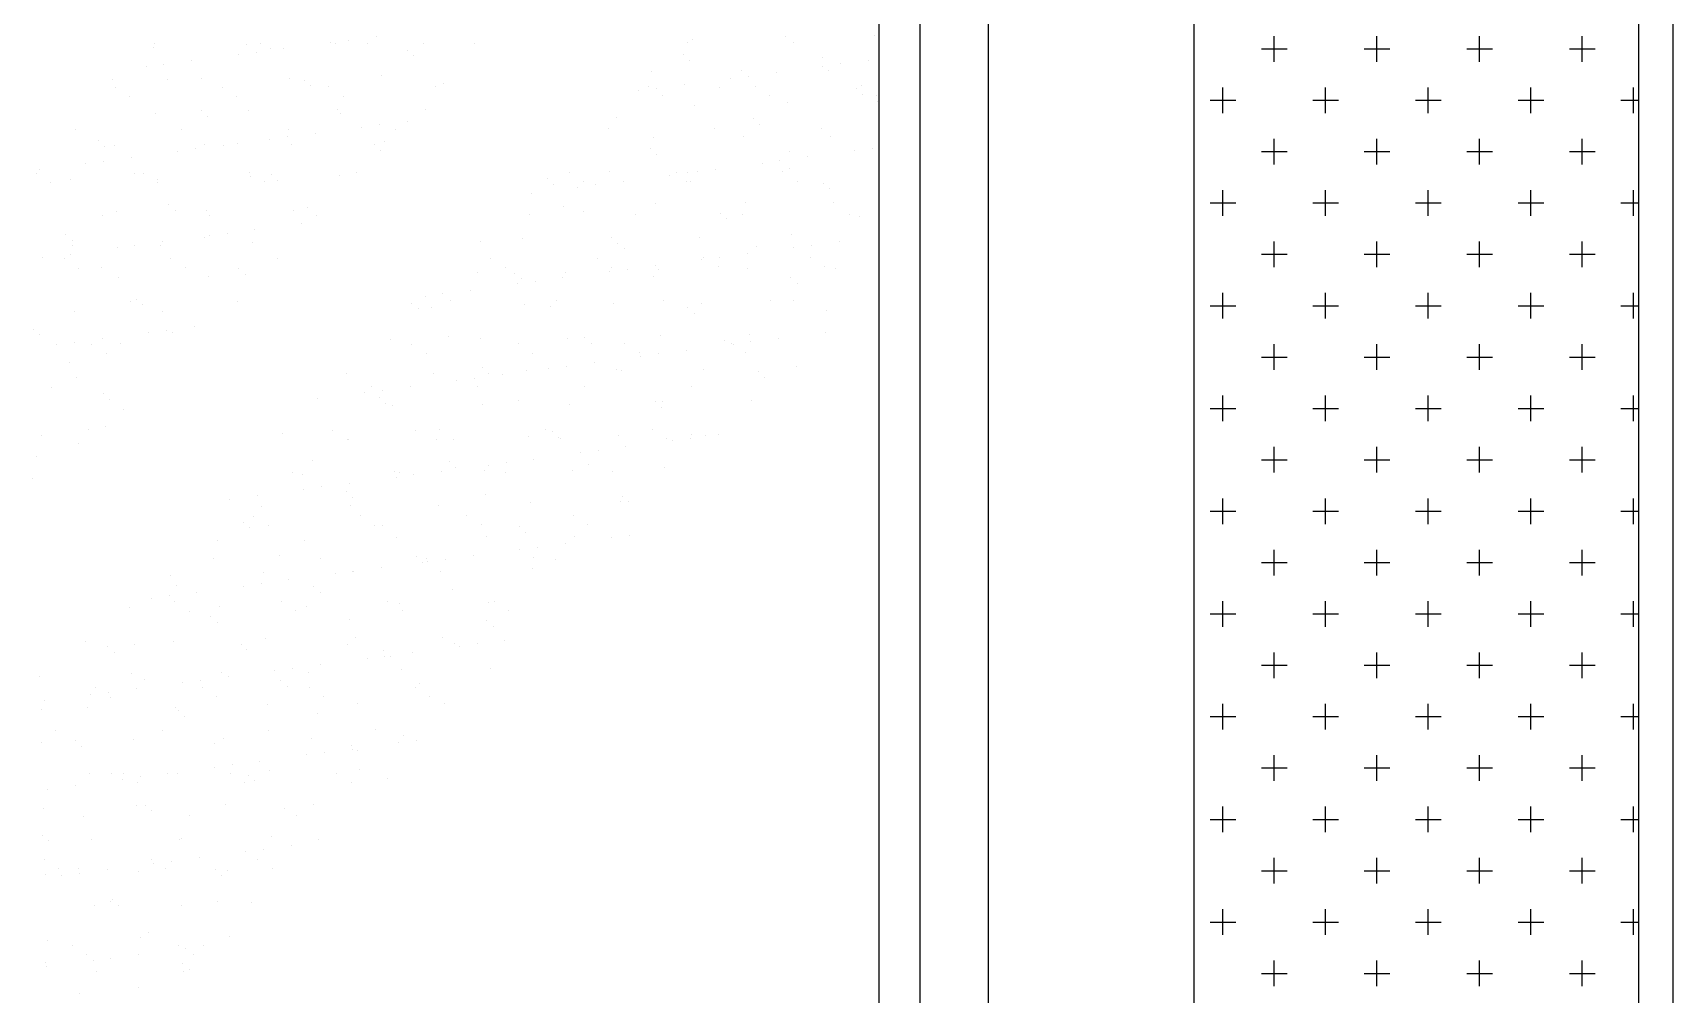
# Model space of a CAD drawing. Header units: inches. Extents: x 11.8 to 54.3, y 10.8 to 35.6.
# Drawn here: x 38.4331 to 38.6727, y 29.2788 to 29.4192 of the extents above; entities that cross this region are included whole.
import ezdxf

# ---------------------------------------------------------------- set-up
doc = ezdxf.new("R2010")
doc.units = ezdxf.units.IN
doc.header["$MEASUREMENT"] = 0
doc.layers.add('02', color=2, linetype='Continuous')

msp = doc.modelspace()

# ---------------------------------------------------------------- linework, layer by layer
at = {"layer": '02'}
for p, q in [((38.6727, 29.01434), (38.6727, 29.55834)), ((38.6027, 29.55434), (38.6027, 29.03134)), ((38.6677, 29.03134), (38.6677, 29.55434)), ((38.5727, 29.02634), (38.5727, 29.50934)), ((38.5627, 29.10634), (38.5627, 29.50134)), ((38.5567, 29.11234), (38.5567, 29.49534)), ((38.47916, 29.4181), (38.47916, 29.4181)), ((38.48322, 29.41863), (38.48322, 29.41863)), ((38.52949, 29.41816), (38.52949, 29.41816)), ((38.543, 29.41865), (38.543, 29.41865)), ((38.55608, 29.41881), (38.55608, 29.41881)), ((38.61441, 29.41495), (38.61441, 29.4187)), ((38.62941, 29.41495), (38.62941, 29.4187)), ((38.64441, 29.41495), (38.64441, 29.4187)), ((38.65941, 29.41495), (38.65941, 29.4187)), ((38.45073, 29.41698), (38.45073, 29.41698)), ((38.45082, 29.41756), (38.45082, 29.41756)), ((38.46309, 29.41598), (38.46309, 29.41598)), ((38.46423, 29.41746), (38.46423, 29.41746)), ((38.4657, 29.41632), (38.4657, 29.41632)), ((38.46639, 29.41759), (38.46639, 29.41759)), ((38.46777, 29.41681), (38.46777, 29.41681)), ((38.46976, 29.41686), (38.46976, 29.41686)), ((38.47655, 29.41775), (38.47655, 29.41775)), ((38.47732, 29.41763), (38.47732, 29.41763)), ((38.48196, 29.41762), (38.48196, 29.41762)), ((38.48778, 29.41664), (38.48778, 29.41664)), ((38.4887, 29.41579), (38.4887, 29.41579)), ((38.49011, 29.41757), (38.49011, 29.41757)), ((38.49753, 29.41765), (38.49753, 29.41765)), ((38.52809, 29.41602), (38.52809, 29.41602)), ((38.52867, 29.41771), (38.52867, 29.41771)), ((38.54424, 29.41773), (38.54424, 29.41773)), ((38.61254, 29.41683), (38.61629, 29.41683)), ((38.62754, 29.41683), (38.63129, 29.41683)), ((38.64254, 29.41683), (38.64629, 29.41683)), ((38.65754, 29.41683), (38.66129, 29.41683)), ((38.44964, 29.41421), (38.44964, 29.41421)), ((38.45224, 29.41455), (38.45224, 29.41455)), ((38.4563, 29.41509), (38.4563, 29.41509)), ((38.52346, 29.41353), (38.52346, 29.41353)), ((38.52901, 29.41518), (38.52901, 29.41518)), ((38.53655, 29.4137), (38.53655, 29.4137)), ((38.54167, 29.41338), (38.54167, 29.41338)), ((38.54839, 29.41558), (38.54839, 29.41558)), ((38.54846, 29.41427), (38.54846, 29.41427)), ((38.54934, 29.41364), (38.54934, 29.41364)), ((38.55106, 29.41462), (38.55106, 29.41462)), ((38.55512, 29.41515), (38.55512, 29.41515)), ((38.4447, 29.41235), (38.4447, 29.41235)), ((38.44516, 29.41122), (38.44516, 29.41122)), ((38.45274, 29.41242), (38.45274, 29.41242)), ((38.45778, 29.41252), (38.45778, 29.41252)), ((38.46073, 29.41125), (38.46073, 29.41125)), ((38.47057, 29.41245), (38.47057, 29.41245)), ((38.47275, 29.41225), (38.47275, 29.41225)), ((38.47367, 29.41141), (38.47367, 29.41141)), ((38.4763, 29.41128), (38.4763, 29.41128)), ((38.48408, 29.41294), (38.48408, 29.41294)), ((38.49187, 29.41131), (38.49187, 29.41131)), ((38.49305, 29.41181), (38.49305, 29.41181)), ((38.52301, 29.41136), (38.52301, 29.41136)), ((38.52414, 29.41107), (38.52414, 29.41107)), ((38.52821, 29.41161), (38.52821, 29.41161)), ((38.53336, 29.41119), (38.53336, 29.41119)), ((38.535, 29.4125), (38.535, 29.4125)), ((38.5376, 29.41284), (38.5376, 29.41284)), ((38.53858, 29.41139), (38.53858, 29.41139)), ((38.55337, 29.41102), (38.55337, 29.41102)), ((38.55415, 29.41142), (38.55415, 29.41142)), ((38.60691, 29.40745), (38.60691, 29.4112)), ((38.62191, 29.40745), (38.62191, 29.4112)), ((38.63691, 29.40745), (38.63691, 29.4112)), ((38.65191, 29.40745), (38.65191, 29.4112)), ((38.66691, 29.40745), (38.66691, 29.4112)), ((38.44727, 29.40988), (38.44727, 29.40988)), ((38.46284, 29.40991), (38.46284, 29.40991)), ((38.47841, 29.40994), (38.47841, 29.40994)), ((38.52154, 29.41073), (38.52154, 29.41073)), ((38.52512, 29.41002), (38.52512, 29.41002)), ((38.52981, 29.40853), (38.52981, 29.40853)), ((38.54069, 29.41005), (38.54069, 29.41005)), ((38.54331, 29.40901), (38.54331, 29.40901)), ((38.55429, 29.41018), (38.55429, 29.41018)), ((38.55626, 29.41008), (38.55626, 29.41008)), ((38.5564, 29.40918), (38.5564, 29.40918)), ((38.60504, 29.40933), (38.60879, 29.40933)), ((38.62004, 29.40933), (38.62379, 29.40933)), ((38.63504, 29.40933), (38.63879, 29.40933)), ((38.65004, 29.40933), (38.65379, 29.40933)), ((38.66504, 29.40933), (38.6677, 29.40933)), ((38.45104, 29.40734), (38.45104, 29.40734)), ((38.45772, 29.40786), (38.45772, 29.40786)), ((38.45864, 29.40702), (38.45864, 29.40702)), ((38.46454, 29.40783), (38.46454, 29.40783)), ((38.47763, 29.408), (38.47763, 29.408)), ((38.47802, 29.40742), (38.47802, 29.40742)), ((38.48783, 29.40629), (38.48783, 29.40629)), ((38.49042, 29.40793), (38.49042, 29.40793)), ((38.51833, 29.40681), (38.51833, 29.40681)), ((38.53834, 29.40663), (38.53834, 29.40663)), ((38.43929, 29.40501), (38.43929, 29.40501)), ((38.45486, 29.40504), (38.45486, 29.40504)), ((38.47031, 29.40398), (38.47031, 29.40398)), ((38.47043, 29.40507), (38.47043, 29.40507)), ((38.47437, 29.40452), (38.47437, 29.40452)), ((38.48116, 29.40541), (38.48116, 29.40541)), ((38.48377, 29.40576), (38.48377, 29.40576)), ((38.486, 29.4051), (38.486, 29.4051)), ((38.51714, 29.40516), (38.51714, 29.40516)), ((38.52378, 29.4039), (38.52378, 29.4039)), ((38.53271, 29.40518), (38.53271, 29.40518)), ((38.53686, 29.40407), (38.53686, 29.40407)), ((38.53926, 29.40579), (38.53926, 29.40579)), ((38.54828, 29.40521), (38.54828, 29.40521)), ((38.54966, 29.40401), (38.54966, 29.40401)), ((38.44269, 29.40347), (38.44269, 29.40347)), ((38.44361, 29.40263), (38.44361, 29.40263)), ((38.44501, 29.40272), (38.44501, 29.40272)), ((38.45425, 29.40187), (38.45425, 29.40187)), ((38.45685, 29.40221), (38.45685, 29.40221)), ((38.4581, 29.40288), (38.4581, 29.40288)), ((38.46091, 29.40275), (38.46091, 29.40275)), ((38.46299, 29.40303), (38.46299, 29.40303)), ((38.4677, 29.40364), (38.4677, 29.40364)), ((38.47089, 29.40282), (38.47089, 29.40282)), ((38.483, 29.40286), (38.483, 29.40286)), ((38.48392, 29.40202), (38.48392, 29.40202)), ((38.48439, 29.40331), (38.48439, 29.40331)), ((38.52331, 29.40225), (38.52331, 29.40225)), ((38.52423, 29.4014), (38.52423, 29.4014)), ((38.54361, 29.4018), (38.54361, 29.4018)), ((38.55307, 29.40193), (38.55307, 29.40193)), ((38.55567, 29.40228), (38.55567, 29.40228)), ((38.61254, 29.40183), (38.61629, 29.40183)), ((38.61441, 29.39995), (38.61441, 29.4037)), ((38.62754, 29.40183), (38.63129, 29.40183)), ((38.62941, 29.39995), (38.62941, 29.4037)), ((38.64254, 29.40183), (38.64629, 29.40183)), ((38.64441, 29.39995), (38.64441, 29.4037)), ((38.65754, 29.40183), (38.66129, 29.40183)), ((38.65941, 29.39995), (38.65941, 29.4037)), ((38.43399, 29.3992), (38.43399, 29.3992)), ((38.44079, 29.4001), (38.44079, 29.4001)), ((38.44339, 29.40044), (38.44339, 29.40044)), ((38.44745, 29.40098), (38.44745, 29.40098)), ((38.51733, 29.39895), (38.51733, 29.39895)), ((38.53282, 29.39927), (38.53282, 29.39927)), ((38.53961, 29.40016), (38.53961, 29.40016)), ((38.54221, 29.40051), (38.54221, 29.40051)), ((38.54363, 29.39938), (38.54363, 29.39938)), ((38.54628, 29.40104), (38.54628, 29.40104)), ((38.43363, 29.39867), (38.43363, 29.39867)), ((38.43573, 29.39733), (38.43573, 29.39733)), ((38.43857, 29.39777), (38.43857, 29.39777)), ((38.44796, 29.39864), (38.44796, 29.39864)), ((38.4492, 29.3987), (38.4492, 29.3987)), ((38.45131, 29.39736), (38.45131, 29.39736)), ((38.45136, 29.39771), (38.45136, 29.39771)), ((38.46477, 29.39873), (38.46477, 29.39873)), ((38.46486, 29.39819), (38.46486, 29.39819)), ((38.46688, 29.39739), (38.46688, 29.39739)), ((38.46797, 29.39847), (38.46797, 29.39847)), ((38.46889, 29.39763), (38.46889, 29.39763)), ((38.47795, 29.39836), (38.47795, 29.39836)), ((38.48034, 29.39876), (38.48034, 29.39876)), ((38.50828, 29.39786), (38.50828, 29.39786)), ((38.5092, 29.39701), (38.5092, 29.39701)), ((38.51148, 29.39881), (38.51148, 29.39881)), ((38.51269, 29.39662), (38.51269, 29.39662)), ((38.51359, 29.39747), (38.51359, 29.39747)), ((38.51529, 29.39696), (38.51529, 29.39696)), ((38.51936, 29.3975), (38.51936, 29.3975)), ((38.52615, 29.39839), (38.52615, 29.39839)), ((38.52705, 29.39884), (38.52705, 29.39884)), ((38.52858, 29.39742), (38.52858, 29.39742)), ((38.52875, 29.39873), (38.52875, 29.39873)), ((38.52916, 29.3975), (38.52916, 29.3975)), ((38.53012, 29.39889), (38.53012, 29.39889)), ((38.54262, 29.39887), (38.54262, 29.39887)), ((38.54473, 29.39753), (38.54473, 29.39753)), ((38.54859, 29.39724), (38.54859, 29.39724)), ((38.5059, 29.39572), (38.5059, 29.39572)), ((38.52409, 29.39427), (38.52409, 29.39427)), ((38.53718, 29.39443), (38.53718, 29.39443)), ((38.54951, 29.3964), (38.54951, 29.3964)), ((38.54997, 29.39437), (38.54997, 29.39437)), ((38.60504, 29.39433), (38.60879, 29.39433)), ((38.60691, 29.39245), (38.60691, 29.3962)), ((38.62004, 29.39433), (38.62379, 29.39433)), ((38.62191, 29.39245), (38.62191, 29.3962)), ((38.63504, 29.39433), (38.63879, 29.39433)), ((38.63691, 29.39245), (38.63691, 29.3962)), ((38.65004, 29.39433), (38.65379, 29.39433)), ((38.65191, 29.39245), (38.65191, 29.3962)), ((38.66504, 29.39433), (38.6677, 29.39433)), ((38.66691, 29.39245), (38.66691, 29.3962)), ((38.44333, 29.39249), (38.44333, 29.39249)), ((38.44533, 29.39308), (38.44533, 29.39308)), ((38.45294, 29.39408), (38.45294, 29.39408)), ((38.45386, 29.39324), (38.45386, 29.39324)), ((38.45841, 29.39325), (38.45841, 29.39325)), ((38.4589, 29.39252), (38.4589, 29.39252)), ((38.4712, 29.39319), (38.4712, 29.39319)), ((38.47324, 29.39364), (38.47324, 29.39364)), ((38.47447, 29.39255), (38.47447, 29.39255)), ((38.50561, 29.39261), (38.50561, 29.39261)), ((38.51059, 29.39378), (38.51059, 29.39378)), ((38.51355, 29.39303), (38.51355, 29.39303)), ((38.52118, 29.39264), (38.52118, 29.39264)), ((38.53356, 29.39286), (38.53356, 29.39286)), ((38.53448, 29.39201), (38.53448, 29.39201)), ((38.53675, 29.39266), (38.53675, 29.39266)), ((38.55232, 29.39269), (38.55232, 29.39269)), ((38.55386, 29.39241), (38.55386, 29.39241)), ((38.43791, 29.38969), (38.43791, 29.38969)), ((38.45886, 29.38953), (38.45886, 29.38953)), ((38.46146, 29.38987), (38.46146, 29.38987)), ((38.46552, 29.39041), (38.46552, 29.39041)), ((38.47231, 29.3913), (38.47231, 29.3913)), ((38.54394, 29.38974), (38.54394, 29.38974)), ((38.43883, 29.38885), (38.43883, 29.38885)), ((38.43888, 29.38813), (38.43888, 29.38813)), ((38.4454, 29.38776), (38.4454, 29.38776)), ((38.448, 29.3881), (38.448, 29.3881)), ((38.45167, 29.38807), (38.45167, 29.38807)), ((38.45206, 29.38864), (38.45206, 29.38864)), ((38.45821, 29.38925), (38.45821, 29.38925)), ((38.46517, 29.38856), (38.46517, 29.38856)), ((38.49852, 29.38864), (38.49852, 29.38864)), ((38.50456, 29.38915), (38.50456, 29.38915)), ((38.51765, 29.38932), (38.51765, 29.38932)), ((38.51853, 29.38847), (38.51853, 29.38847)), ((38.51945, 29.38762), (38.51945, 29.38762)), ((38.53044, 29.38926), (38.53044, 29.38926)), ((38.53883, 29.38802), (38.53883, 29.38802)), ((38.54422, 29.38782), (38.54422, 29.38782)), ((38.54682, 29.38817), (38.54682, 29.38817)), ((38.55089, 29.3887), (38.55089, 29.3887)), ((38.61441, 29.38495), (38.61441, 29.3887)), ((38.62941, 29.38495), (38.62941, 29.3887)), ((38.64441, 29.38495), (38.64441, 29.3887)), ((38.65941, 29.38495), (38.65941, 29.3887)), ((38.43454, 29.38633), (38.43454, 29.38633)), ((38.43766, 29.38615), (38.43766, 29.38615)), ((38.4386, 29.38687), (38.4386, 29.38687)), ((38.43977, 29.38481), (38.43977, 29.38481)), ((38.44318, 29.38486), (38.44318, 29.38486)), ((38.45324, 29.38618), (38.45324, 29.38618)), ((38.45534, 29.38484), (38.45534, 29.38484)), ((38.46319, 29.38469), (38.46319, 29.38469)), ((38.46881, 29.38621), (38.46881, 29.38621)), ((38.49995, 29.38627), (38.49995, 29.38627)), ((38.50206, 29.38492), (38.50206, 29.38492)), ((38.51552, 29.38629), (38.51552, 29.38629)), ((38.51763, 29.38495), (38.51763, 29.38495)), ((38.5199, 29.38462), (38.5199, 29.38462)), ((38.52397, 29.38516), (38.52397, 29.38516)), ((38.52441, 29.38463), (38.52441, 29.38463)), ((38.53076, 29.38605), (38.53076, 29.38605)), ((38.53109, 29.38632), (38.53109, 29.38632)), ((38.5332, 29.38498), (38.5332, 29.38498)), ((38.53336, 29.38639), (38.53336, 29.38639)), ((38.53743, 29.38693), (38.53743, 29.38693)), ((38.53749, 29.3848), (38.53749, 29.3848)), ((38.54666, 29.38635), (38.54666, 29.38635)), ((38.54877, 29.38501), (38.54877, 29.38501)), ((38.55029, 29.38474), (38.55029, 29.38474)), ((38.61254, 29.38683), (38.61629, 29.38683)), ((38.62754, 29.38683), (38.63129, 29.38683)), ((38.64254, 29.38683), (38.64629, 29.38683)), ((38.65754, 29.38683), (38.66129, 29.38683)), ((38.44564, 29.38345), (38.44564, 29.38345)), ((38.45873, 29.38361), (38.45873, 29.38361)), ((38.46411, 29.38385), (38.46411, 29.38385)), ((38.49811, 29.38421), (38.49811, 29.38421)), ((38.5035, 29.38408), (38.5035, 29.38408)), ((38.50384, 29.38251), (38.50384, 29.38251)), ((38.50442, 29.38323), (38.50442, 29.38323)), ((38.50644, 29.38285), (38.50644, 29.38285)), ((38.51051, 29.38339), (38.51051, 29.38339)), ((38.5109, 29.38414), (38.5109, 29.38414)), ((38.5173, 29.38428), (38.5173, 29.38428)), ((38.5238, 29.38364), (38.5238, 29.38364)), ((38.5438, 29.38346), (38.5438, 29.38346)), ((38.54473, 29.38262), (38.54473, 29.38262)), ((38.44736, 29.37997), (38.44736, 29.37997)), ((38.44816, 29.3803), (38.44816, 29.3803)), ((38.46293, 29.38), (38.46293, 29.38)), ((38.49038, 29.38074), (38.49038, 29.38074)), ((38.49299, 29.38108), (38.49299, 29.38108)), ((38.49408, 29.38006), (38.49408, 29.38006)), ((38.49705, 29.38161), (38.49705, 29.38161)), ((38.50965, 29.38009), (38.50965, 29.38009)), ((38.52522, 29.38012), (38.52522, 29.38012)), ((38.54079, 29.38014), (38.54079, 29.38014)), ((38.54426, 29.38011), (38.54426, 29.38011)), ((38.60691, 29.37745), (38.60691, 29.3812)), ((38.62191, 29.37745), (38.62191, 29.3812)), ((38.63691, 29.37745), (38.63691, 29.3812)), ((38.65191, 29.37745), (38.65191, 29.3812)), ((38.66691, 29.37745), (38.66691, 29.3812)), ((38.43919, 29.3785), (38.43919, 29.3785)), ((38.44908, 29.37946), (38.44908, 29.37946)), ((38.45199, 29.37844), (38.45199, 29.37844)), ((38.48846, 29.37969), (38.48846, 29.37969)), ((38.48939, 29.37885), (38.48939, 29.37885)), ((38.49137, 29.37903), (38.49137, 29.37903)), ((38.50487, 29.37952), (38.50487, 29.37952)), ((38.50877, 29.37925), (38.50877, 29.37925)), ((38.51796, 29.37969), (38.51796, 29.37969)), ((38.52877, 29.37908), (38.52877, 29.37908)), ((38.5297, 29.37823), (38.5297, 29.37823)), ((38.53075, 29.37962), (38.53075, 29.37962)), ((38.54908, 29.37863), (38.54908, 29.37863)), ((38.60504, 29.37933), (38.60879, 29.37933)), ((38.62004, 29.37933), (38.62379, 29.37933)), ((38.63504, 29.37933), (38.63879, 29.37933)), ((38.65004, 29.37933), (38.65379, 29.37933)), ((38.66504, 29.37933), (38.6677, 29.37933)), ((38.43312, 29.37592), (38.43312, 29.37592)), ((38.43405, 29.37507), (38.43405, 29.37507)), ((38.45001, 29.37542), (38.45001, 29.37542)), ((38.45261, 29.37576), (38.45261, 29.37576)), ((38.45343, 29.37547), (38.45343, 29.37547)), ((38.45667, 29.3763), (38.45667, 29.3763)), ((38.52472, 29.375), (38.52472, 29.375)), ((38.53781, 29.37516), (38.53781, 29.37516)), ((38.54883, 29.37548), (38.54883, 29.37548)), ((38.43655, 29.37365), (38.43655, 29.37365)), ((38.43915, 29.37399), (38.43915, 29.37399)), ((38.4417, 29.37363), (38.4417, 29.37363)), ((38.44321, 29.37453), (38.44321, 29.37453)), ((38.44596, 29.37381), (38.44596, 29.37381)), ((38.48534, 29.37441), (38.48534, 29.37441)), ((38.48841, 29.37372), (38.48841, 29.37372)), ((38.49374, 29.37486), (38.49374, 29.37486)), ((38.49843, 29.37457), (38.49843, 29.37457)), ((38.50399, 29.37375), (38.50399, 29.37375)), ((38.51122, 29.37451), (38.51122, 29.37451)), ((38.51374, 29.37469), (38.51374, 29.37469)), ((38.51466, 29.37384), (38.51466, 29.37384)), ((38.51956, 29.37377), (38.51956, 29.37377)), ((38.52858, 29.37282), (38.52858, 29.37282)), ((38.53405, 29.37425), (38.53405, 29.37425)), ((38.53513, 29.3738), (38.53513, 29.3738)), ((38.53537, 29.37371), (38.53537, 29.37371)), ((38.53797, 29.37406), (38.53797, 29.37406)), ((38.54204, 29.37459), (38.54204, 29.37459)), ((38.61441, 29.36995), (38.61441, 29.3737)), ((38.62941, 29.36995), (38.62941, 29.3737)), ((38.64441, 29.36995), (38.64441, 29.3737)), ((38.65941, 29.36995), (38.65941, 29.3737)), ((38.4384, 29.37109), (38.4384, 29.37109)), ((38.44381, 29.37229), (38.44381, 29.37229)), ((38.49052, 29.37237), (38.49052, 29.37237)), ((38.49871, 29.3703), (38.49871, 29.3703)), ((38.50609, 29.3724), (38.50609, 29.3724)), ((38.50845, 29.37017), (38.50845, 29.37017)), ((38.51105, 29.37051), (38.51105, 29.37051)), ((38.51512, 29.37105), (38.51512, 29.37105)), ((38.52166, 29.37243), (38.52166, 29.37243)), ((38.52191, 29.37194), (38.52191, 29.37194)), ((38.52451, 29.37228), (38.52451, 29.37228)), ((38.53724, 29.37246), (38.53724, 29.37246)), ((38.54457, 29.37048), (38.54457, 29.37048)), ((38.61254, 29.37183), (38.61629, 29.37183)), ((38.62754, 29.37183), (38.63129, 29.37183)), ((38.64254, 29.37183), (38.64629, 29.37183)), ((38.65754, 29.37183), (38.66129, 29.37183)), ((38.43951, 29.36887), (38.43951, 29.36887)), ((38.47889, 29.36946), (38.47889, 29.36946)), ((38.49168, 29.3694), (38.49168, 29.3694)), ((38.49499, 29.3684), (38.49499, 29.3684)), ((38.4976, 29.36874), (38.4976, 29.36874)), ((38.49963, 29.36945), (38.49963, 29.36945)), ((38.50166, 29.36927), (38.50166, 29.36927)), ((38.50519, 29.36988), (38.50519, 29.36988)), ((38.51828, 29.37005), (38.51828, 29.37005)), ((38.51901, 29.36986), (38.51901, 29.36986)), ((38.53107, 29.36999), (38.53107, 29.36999)), ((38.53902, 29.36969), (38.53902, 29.36969)), ((38.53994, 29.36884), (38.53994, 29.36884)), ((38.43583, 29.36743), (38.43583, 29.36743)), ((38.44337, 29.36652), (38.44337, 29.36652)), ((38.44429, 29.36568), (38.44429, 29.36568)), ((38.47474, 29.36573), (38.47474, 29.36573)), ((38.48153, 29.36663), (38.48153, 29.36663)), ((38.48254, 29.36751), (38.48254, 29.36751)), ((38.48368, 29.36591), (38.48368, 29.36591)), ((38.48414, 29.36697), (38.48414, 29.36697)), ((38.4882, 29.3675), (38.4882, 29.3675)), ((38.49811, 29.36754), (38.49811, 29.36754)), ((38.50398, 29.36547), (38.50398, 29.36547)), ((38.51368, 29.36757), (38.51368, 29.36757)), ((38.52925, 29.36759), (38.52925, 29.36759)), ((38.53812, 29.36553), (38.53812, 29.36553)), ((38.60691, 29.36245), (38.60691, 29.3662)), ((38.62191, 29.36245), (38.62191, 29.3662)), ((38.63691, 29.36245), (38.63691, 29.3662)), ((38.65191, 29.36245), (38.65191, 29.3662)), ((38.66691, 29.36245), (38.66691, 29.3662)), ((38.44627, 29.36418), (38.44627, 29.36418)), ((38.4846, 29.36507), (38.4846, 29.36507)), ((38.48565, 29.36477), (38.48565, 29.36477)), ((38.49874, 29.36494), (38.49874, 29.36494)), ((38.51153, 29.36488), (38.51153, 29.36488)), ((38.52399, 29.3653), (38.52399, 29.3653)), ((38.52491, 29.36445), (38.52491, 29.36445)), ((38.52504, 29.36536), (38.52504, 29.36536)), ((38.60504, 29.36433), (38.60879, 29.36433)), ((38.62004, 29.36433), (38.62379, 29.36433)), ((38.63504, 29.36433), (38.63879, 29.36433)), ((38.65004, 29.36433), (38.65379, 29.36433)), ((38.66504, 29.36433), (38.6677, 29.36433)), ((38.44116, 29.36131), (38.44116, 29.36131)), ((38.44376, 29.36165), (38.44376, 29.36165)), ((38.46957, 29.36068), (38.46957, 29.36068)), ((38.47688, 29.36117), (38.47688, 29.36117)), ((38.48895, 29.36108), (38.48895, 29.36108)), ((38.49245, 29.3612), (38.49245, 29.3612)), ((38.50802, 29.36123), (38.50802, 29.36123)), ((38.50896, 29.36091), (38.50896, 29.36091)), ((38.52359, 29.36125), (38.52359, 29.36125)), ((38.43437, 29.36042), (38.43437, 29.36042)), ((38.43982, 29.35923), (38.43982, 29.35923)), ((38.47899, 29.35983), (38.47899, 29.35983)), ((38.47921, 29.35982), (38.47921, 29.35982)), ((38.492, 29.35976), (38.492, 29.35976)), ((38.49456, 29.35985), (38.49456, 29.35985)), ((38.5055, 29.36025), (38.5055, 29.36025)), ((38.50988, 29.36006), (38.50988, 29.36006)), ((38.51013, 29.35988), (38.51013, 29.35988)), ((38.51859, 29.36042), (38.51859, 29.36042)), ((38.51973, 29.35871), (38.51973, 29.35871)), ((38.5257, 29.35991), (38.5257, 29.35991)), ((38.52652, 29.3596), (38.52652, 29.3596)), ((38.52912, 29.35994), (38.52912, 29.35994)), ((38.52926, 29.36047), (38.52926, 29.36047)), ((38.53138, 29.36036), (38.53138, 29.36036)), ((38.53319, 29.36048), (38.53319, 29.36048)), ((38.61441, 29.35495), (38.61441, 29.3587)), ((38.62941, 29.35495), (38.62941, 29.3587)), ((38.64441, 29.35495), (38.64441, 29.3587)), ((38.65941, 29.35495), (38.65941, 29.3587)), ((38.43361, 29.35731), (38.43361, 29.35731)), ((38.47392, 29.35669), (38.47392, 29.35669)), ((38.49393, 29.35652), (38.49393, 29.35652)), ((38.4996, 29.35606), (38.4996, 29.35606)), ((38.50221, 29.3564), (38.50221, 29.3564)), ((38.50627, 29.35694), (38.50627, 29.35694)), ((38.51306, 29.35783), (38.51306, 29.35783)), ((38.51423, 29.35608), (38.51423, 29.35608)), ((38.51566, 29.35817), (38.51566, 29.35817)), ((38.61254, 29.35683), (38.61629, 29.35683)), ((38.62754, 29.35683), (38.63129, 29.35683)), ((38.64254, 29.35683), (38.64629, 29.35683)), ((38.65754, 29.35683), (38.66129, 29.35683)), ((38.43308, 29.35406), (38.43308, 29.35406)), ((38.47101, 29.35496), (38.47101, 29.35496)), ((38.47246, 29.35465), (38.47246, 29.35465)), ((38.47935, 29.35339), (38.47935, 29.35339)), ((38.48597, 29.35514), (38.48597, 29.35514)), ((38.48614, 29.35429), (38.48614, 29.35429)), ((38.48658, 29.35499), (38.48658, 29.35499)), ((38.48875, 29.35463), (38.48875, 29.35463)), ((38.49281, 29.35516), (38.49281, 29.35516)), ((38.49485, 29.35568), (38.49485, 29.35568)), ((38.49906, 29.3553), (38.49906, 29.3553)), ((38.50215, 29.35502), (38.50215, 29.35502)), ((38.51185, 29.35524), (38.51185, 29.35524)), ((38.51772, 29.35505), (38.51772, 29.35505)), ((38.52535, 29.35573), (38.52535, 29.35573)), ((38.46183, 29.35109), (38.46183, 29.35109)), ((38.46589, 29.35162), (38.46589, 29.35162)), ((38.47269, 29.35251), (38.47269, 29.35251)), ((38.47529, 29.35286), (38.47529, 29.35286)), ((38.4789, 29.35213), (38.4789, 29.35213)), ((38.47982, 29.35129), (38.47982, 29.35129)), ((38.4992, 29.35169), (38.4992, 29.35169)), ((38.51921, 29.35152), (38.51921, 29.35152)), ((38.60691, 29.34745), (38.60691, 29.3512)), ((38.62191, 29.34745), (38.62191, 29.3512)), ((38.63691, 29.34745), (38.63691, 29.3512)), ((38.65191, 29.34745), (38.65191, 29.3512)), ((38.66691, 29.34745), (38.66691, 29.3512)), ((38.46535, 29.34862), (38.46535, 29.34862)), ((38.46643, 29.35002), (38.46643, 29.35002)), ((38.47952, 29.35019), (38.47952, 29.35019)), ((38.48092, 29.34865), (38.48092, 29.34865)), ((38.49231, 29.35013), (38.49231, 29.35013)), ((38.49649, 29.34868), (38.49649, 29.34868)), ((38.50582, 29.35062), (38.50582, 29.35062)), ((38.51206, 29.3487), (38.51206, 29.3487)), ((38.51891, 29.35078), (38.51891, 29.35078)), ((38.52013, 29.35067), (38.52013, 29.35067)), ((38.60504, 29.34933), (38.60879, 29.34933)), ((38.62004, 29.34933), (38.62379, 29.34933)), ((38.63504, 29.34933), (38.63879, 29.34933)), ((38.65004, 29.34933), (38.65379, 29.34933)), ((38.66504, 29.34933), (38.6677, 29.34933)), ((38.46387, 29.34774), (38.46387, 29.34774)), ((38.46479, 29.3469), (38.46479, 29.3469)), ((38.46746, 29.34728), (38.46746, 29.34728)), ((38.48303, 29.3473), (38.48303, 29.3473)), ((38.48417, 29.3473), (38.48417, 29.3473)), ((38.4986, 29.34733), (38.4986, 29.34733)), ((38.50418, 29.34713), (38.50418, 29.34713)), ((38.5051, 29.34628), (38.5051, 29.34628)), ((38.51417, 29.34736), (38.51417, 29.34736)), ((38.45999, 29.34508), (38.45999, 29.34508)), ((38.47278, 29.34502), (38.47278, 29.34502)), ((38.48628, 29.3455), (38.48628, 29.3455)), ((38.49937, 29.34567), (38.49937, 29.34567)), ((38.50682, 29.34406), (38.50682, 29.34406)), ((38.51088, 29.3446), (38.51088, 29.3446)), ((38.51216, 29.34561), (38.51216, 29.34561)), ((38.51767, 29.34549), (38.51767, 29.34549)), ((38.52027, 29.34583), (38.52027, 29.34583)), ((38.45948, 29.34241), (38.45948, 29.34241)), ((38.46914, 29.34291), (38.46914, 29.34291)), ((38.47505, 29.34244), (38.47505, 29.34244)), ((38.48915, 29.34274), (38.48915, 29.34274)), ((38.49007, 29.3419), (38.49007, 29.3419)), ((38.49062, 29.34247), (38.49062, 29.34247)), ((38.49075, 29.34195), (38.49075, 29.34195)), ((38.49336, 29.34229), (38.49336, 29.34229)), ((38.49742, 29.34283), (38.49742, 29.34283)), ((38.50421, 29.34372), (38.50421, 29.34372)), ((38.50619, 29.3425), (38.50619, 29.3425)), ((38.50945, 29.3423), (38.50945, 29.3423)), ((38.61254, 29.34183), (38.61629, 29.34183)), ((38.61441, 29.33995), (38.61441, 29.3437)), ((38.62754, 29.34183), (38.63129, 29.34183)), ((38.62941, 29.33995), (38.62941, 29.3437)), ((38.64254, 29.34183), (38.64629, 29.34183)), ((38.64441, 29.33995), (38.64441, 29.3437)), ((38.65754, 29.34183), (38.66129, 29.34183)), ((38.65941, 29.33995), (38.65941, 29.3437)), ((38.45325, 29.3399), (38.45325, 29.3399)), ((38.46675, 29.34039), (38.46675, 29.34039)), ((38.4705, 29.33928), (38.4705, 29.33928)), ((38.4773, 29.34018), (38.4773, 29.34018)), ((38.47984, 29.34056), (38.47984, 29.34056)), ((38.4799, 29.34052), (38.4799, 29.34052)), ((38.48396, 29.34105), (38.48396, 29.34105)), ((38.49263, 29.3405), (38.49263, 29.3405)), ((38.50613, 29.34098), (38.50613, 29.34098)), ((38.45038, 29.33663), (38.45038, 29.33663)), ((38.45298, 29.33697), (38.45298, 29.33697)), ((38.45411, 29.33852), (38.45411, 29.33852)), ((38.45704, 29.33751), (38.45704, 29.33751)), ((38.46384, 29.3384), (38.46384, 29.3384)), ((38.46644, 29.33875), (38.46644, 29.33875)), ((38.47412, 29.33835), (38.47412, 29.33835)), ((38.47504, 29.33751), (38.47504, 29.33751)), ((38.49442, 29.33791), (38.49442, 29.33791)), ((38.44722, 29.33528), (38.44722, 29.33528)), ((38.45382, 29.33607), (38.45382, 29.33607)), ((38.45593, 29.33473), (38.45593, 29.33473)), ((38.4603, 29.33544), (38.4603, 29.33544)), ((38.46939, 29.3361), (38.46939, 29.3361)), ((38.4715, 29.33476), (38.4715, 29.33476)), ((38.47309, 29.33538), (38.47309, 29.33538)), ((38.48496, 29.33613), (38.48496, 29.33613)), ((38.4866, 29.33587), (38.4866, 29.33587)), ((38.48707, 29.33478), (38.48707, 29.33478)), ((38.49969, 29.33604), (38.49969, 29.33604)), ((38.50053, 29.33616), (38.50053, 29.33616)), ((38.50264, 29.33481), (38.50264, 29.33481)), ((38.60504, 29.33433), (38.60879, 29.33433)), ((38.60691, 29.33245), (38.60691, 29.3362)), ((38.62004, 29.33433), (38.62379, 29.33433)), ((38.62191, 29.33245), (38.62191, 29.3362)), ((38.63504, 29.33433), (38.63879, 29.33433)), ((38.63691, 29.33245), (38.63691, 29.3362)), ((38.65004, 29.33433), (38.65379, 29.33433)), ((38.65191, 29.33245), (38.65191, 29.3362)), ((38.66504, 29.33433), (38.6677, 29.33433)), ((38.66691, 29.33245), (38.66691, 29.3362)), ((38.45909, 29.33396), (38.45909, 29.33396)), ((38.46001, 29.33312), (38.46001, 29.33312)), ((38.47939, 29.33352), (38.47939, 29.33352)), ((38.4994, 29.33335), (38.4994, 29.33335)), ((38.50032, 29.33251), (38.50032, 29.33251)), ((38.44077, 29.33033), (38.44077, 29.33033)), ((38.44406, 29.32958), (38.44406, 29.32958)), ((38.44795, 29.32986), (38.44795, 29.32986)), ((38.45356, 29.33027), (38.45356, 29.33027)), ((38.46352, 29.32989), (38.46352, 29.32989)), ((38.46706, 29.33076), (38.46706, 29.33076)), ((38.47909, 29.32992), (38.47909, 29.32992)), ((38.48015, 29.33092), (38.48015, 29.33092)), ((38.49294, 29.33086), (38.49294, 29.33086)), ((38.49466, 29.32995), (38.49466, 29.32995)), ((38.49536, 29.32961), (38.49536, 29.32961)), ((38.49797, 29.32995), (38.49797, 29.32995)), ((38.50203, 29.33049), (38.50203, 29.33049)), ((38.44498, 29.32873), (38.44498, 29.32873)), ((38.46436, 29.32913), (38.46436, 29.32913)), ((38.48191, 29.32784), (38.48191, 29.32784)), ((38.48437, 29.32896), (38.48437, 29.32896)), ((38.48451, 29.32818), (38.48451, 29.32818)), ((38.48529, 29.32812), (38.48529, 29.32812)), ((38.48857, 29.32871), (38.48857, 29.32871)), ((38.61441, 29.32495), (38.61441, 29.3287)), ((38.62941, 29.32495), (38.62941, 29.3287)), ((38.64441, 29.32495), (38.64441, 29.3287)), ((38.65941, 29.32495), (38.65941, 29.3287)), ((38.43403, 29.32516), (38.43403, 29.32516)), ((38.44753, 29.32564), (38.44753, 29.32564)), ((38.44933, 29.32475), (38.44933, 29.32475)), ((38.45759, 29.32464), (38.45759, 29.32464)), ((38.46062, 29.32581), (38.46062, 29.32581)), ((38.46165, 29.32517), (38.46165, 29.32517)), ((38.46845, 29.32606), (38.46845, 29.32606)), ((38.47105, 29.32641), (38.47105, 29.32641)), ((38.47341, 29.32575), (38.47341, 29.32575)), ((38.47511, 29.32694), (38.47511, 29.32694)), ((38.48691, 29.32623), (38.48691, 29.32623)), ((38.5, 29.3264), (38.5, 29.3264)), ((38.61254, 29.32683), (38.61629, 29.32683)), ((38.62754, 29.32683), (38.63129, 29.32683)), ((38.64254, 29.32683), (38.64629, 29.32683)), ((38.65754, 29.32683), (38.66129, 29.32683)), ((38.44153, 29.32252), (38.44153, 29.32252)), ((38.44228, 29.32352), (38.44228, 29.32352)), ((38.44413, 29.32286), (38.44413, 29.32286)), ((38.4482, 29.3234), (38.4482, 29.3234)), ((38.45499, 29.32429), (38.45499, 29.32429)), ((38.45786, 29.32355), (38.45786, 29.32355)), ((38.46933, 29.32457), (38.46933, 29.32457)), ((38.47026, 29.32373), (38.47026, 29.32373)), ((38.47343, 29.32358), (38.47343, 29.32358)), ((38.47553, 29.32224), (38.47553, 29.32224)), ((38.489, 29.32361), (38.489, 29.32361)), ((38.48964, 29.32413), (38.48964, 29.32413)), ((38.4911, 29.32226), (38.4911, 29.32226)), ((38.4343, 29.32036), (38.4343, 29.32036)), ((38.43474, 29.32163), (38.43474, 29.32163)), ((38.44108, 29.3207), (38.44108, 29.3207)), ((38.44439, 29.32218), (38.44439, 29.32218)), ((38.45388, 29.32063), (38.45388, 29.32063)), ((38.4543, 29.32019), (38.4543, 29.32019)), ((38.45996, 29.32221), (38.45996, 29.32221)), ((38.46738, 29.32112), (38.46738, 29.32112)), ((38.48047, 29.32129), (38.48047, 29.32129)), ((38.49326, 29.32123), (38.49326, 29.32123)), ((38.60691, 29.31745), (38.60691, 29.3212)), ((38.62191, 29.31745), (38.62191, 29.3212)), ((38.63691, 29.31745), (38.63691, 29.3212)), ((38.65191, 29.31745), (38.65191, 29.3212)), ((38.66691, 29.31745), (38.66691, 29.3212)), ((38.45523, 29.31934), (38.45523, 29.31934)), ((38.47461, 29.31974), (38.47461, 29.31974)), ((38.60504, 29.31933), (38.60879, 29.31933)), ((38.62004, 29.31933), (38.62379, 29.31933)), ((38.63504, 29.31933), (38.63879, 29.31933)), ((38.65004, 29.31933), (38.65379, 29.31933)), ((38.66504, 29.31933), (38.6677, 29.31933)), ((38.43434, 29.31552), (38.43434, 29.31552)), ((38.43641, 29.31731), (38.43641, 29.31731)), ((38.43927, 29.3158), (38.43927, 29.3158)), ((38.44785, 29.31601), (38.44785, 29.31601)), ((38.45198, 29.31734), (38.45198, 29.31734)), ((38.45958, 29.31535), (38.45958, 29.31535)), ((38.46093, 29.31618), (38.46093, 29.31618)), ((38.46755, 29.31737), (38.46755, 29.31737)), ((38.47372, 29.31611), (38.47372, 29.31611)), ((38.47958, 29.31518), (38.47958, 29.31518)), ((38.48312, 29.3174), (38.48312, 29.3174)), ((38.48652, 29.3155), (38.48652, 29.3155)), ((38.48723, 29.3166), (38.48723, 29.3166)), ((38.48912, 29.31584), (38.48912, 29.31584)), ((38.44019, 29.31495), (38.44019, 29.31495)), ((38.46626, 29.31283), (38.46626, 29.31283)), ((38.47306, 29.31373), (38.47306, 29.31373)), ((38.47566, 29.31407), (38.47566, 29.31407)), ((38.47972, 29.3146), (38.47972, 29.3146)), ((38.4805, 29.31434), (38.4805, 29.31434)), ((38.61441, 29.30995), (38.61441, 29.3137)), ((38.62941, 29.30995), (38.62941, 29.3137)), ((38.64441, 29.30995), (38.64441, 29.3137)), ((38.65941, 29.30995), (38.65941, 29.3137)), ((38.4414, 29.31106), (38.4414, 29.31106)), ((38.44454, 29.31097), (38.44454, 29.31097)), ((38.44632, 29.311), (38.44632, 29.311)), ((38.44874, 29.31052), (38.44874, 29.31052)), ((38.45281, 29.31106), (38.45281, 29.31106)), ((38.45419, 29.311), (38.45419, 29.311)), ((38.4596, 29.31195), (38.4596, 29.31195)), ((38.46189, 29.31103), (38.46189, 29.31103)), ((38.4622, 29.3123), (38.4622, 29.3123)), ((38.46455, 29.31079), (38.46455, 29.31079)), ((38.46769, 29.31149), (38.46769, 29.31149)), ((38.47746, 29.31106), (38.47746, 29.31106)), ((38.48078, 29.31165), (38.48078, 29.31165)), ((38.48485, 29.31035), (38.48485, 29.31035)), ((38.61254, 29.31183), (38.61629, 29.31183)), ((38.62754, 29.31183), (38.63129, 29.31183)), ((38.64254, 29.31183), (38.64629, 29.31183)), ((38.65754, 29.31183), (38.66129, 29.31183)), ((38.43528, 29.30875), (38.43528, 29.30875)), ((38.43935, 29.30929), (38.43935, 29.30929)), ((38.44614, 29.31018), (38.44614, 29.31018)), ((38.44843, 29.30966), (38.44843, 29.30966)), ((38.464, 29.30969), (38.464, 29.30969)), ((38.46547, 29.30995), (38.46547, 29.30995)), ((38.47957, 29.30971), (38.47957, 29.30971)), ((38.43466, 29.30589), (38.43466, 29.30589)), ((38.44816, 29.30637), (38.44816, 29.30637)), ((38.44952, 29.30641), (38.44952, 29.30641)), ((38.45044, 29.30556), (38.45044, 29.30556)), ((38.46125, 29.30654), (38.46125, 29.30654)), ((38.46982, 29.30596), (38.46982, 29.30596)), ((38.47404, 29.30648), (38.47404, 29.30648)), ((38.60691, 29.30245), (38.60691, 29.3062)), ((38.62191, 29.30245), (38.62191, 29.3062)), ((38.63691, 29.30245), (38.63691, 29.3062)), ((38.65191, 29.30245), (38.65191, 29.3062)), ((38.66691, 29.30245), (38.66691, 29.3062)), ((38.44045, 29.30479), (38.44045, 29.30479)), ((38.45602, 29.30482), (38.45602, 29.30482)), ((38.47159, 29.30485), (38.47159, 29.30485)), ((38.60504, 29.30433), (38.60879, 29.30433)), ((38.62004, 29.30433), (38.62379, 29.30433)), ((38.63504, 29.30433), (38.63879, 29.30433)), ((38.65004, 29.30433), (38.65379, 29.30433)), ((38.66504, 29.30433), (38.6677, 29.30433)), ((38.43449, 29.30202), (38.43449, 29.30202)), ((38.43541, 29.30117), (38.43541, 29.30117)), ((38.44171, 29.30143), (38.44171, 29.30143)), ((38.45451, 29.30137), (38.45451, 29.30137)), ((38.45479, 29.30158), (38.45479, 29.30158)), ((38.46801, 29.30185), (38.46801, 29.30185)), ((38.4748, 29.3014), (38.4748, 29.3014)), ((38.43479, 29.29845), (38.43479, 29.29845)), ((38.45036, 29.29848), (38.45036, 29.29848)), ((38.45742, 29.29872), (38.45742, 29.29872)), ((38.46421, 29.29962), (38.46421, 29.29962)), ((38.46593, 29.29851), (38.46593, 29.29851)), ((38.46681, 29.29996), (38.46681, 29.29996)), ((38.47087, 29.30049), (38.47087, 29.30049)), ((38.61441, 29.29495), (38.61441, 29.2987)), ((38.62941, 29.29495), (38.62941, 29.2987)), ((38.64441, 29.29495), (38.64441, 29.2987)), ((38.65941, 29.29495), (38.65941, 29.2987)), ((38.43497, 29.29625), (38.43497, 29.29625)), ((38.4369, 29.29711), (38.4369, 29.29711)), ((38.43729, 29.29607), (38.43729, 29.29607)), ((38.43976, 29.29719), (38.43976, 29.29719)), ((38.43989, 29.29641), (38.43989, 29.29641)), ((38.44396, 29.29695), (38.44396, 29.29695)), ((38.44848, 29.29674), (38.44848, 29.29674)), ((38.45075, 29.29784), (38.45075, 29.29784)), ((38.45247, 29.29714), (38.45247, 29.29714)), ((38.45335, 29.29819), (38.45335, 29.29819)), ((38.45977, 29.29702), (38.45977, 29.29702)), ((38.46069, 29.29617), (38.46069, 29.29617)), ((38.46156, 29.29691), (38.46156, 29.29691)), ((38.46804, 29.29717), (38.46804, 29.29717)), ((38.61254, 29.29683), (38.61629, 29.29683)), ((38.62754, 29.29683), (38.63129, 29.29683)), ((38.64254, 29.29683), (38.64629, 29.29683)), ((38.65754, 29.29683), (38.66129, 29.29683)), ((38.44203, 29.29179), (38.44203, 29.29179)), ((38.44449, 29.29227), (38.44449, 29.29227)), ((38.44474, 29.29263), (38.44474, 29.29263)), ((38.44566, 29.29178), (38.44566, 29.29178)), ((38.45482, 29.29173), (38.45482, 29.29173)), ((38.46006, 29.2923), (38.46006, 29.2923)), ((38.46504, 29.29218), (38.46504, 29.29218)), ((38.60691, 29.28745), (38.60691, 29.2912)), ((38.62191, 29.28745), (38.62191, 29.2912)), ((38.63691, 29.28745), (38.63691, 29.2912)), ((38.65191, 29.28745), (38.65191, 29.2912)), ((38.66691, 29.28745), (38.66691, 29.2912)), ((38.60504, 29.28933), (38.60879, 29.28933)), ((38.62004, 29.28933), (38.62379, 29.28933)), ((38.63504, 29.28933), (38.63879, 29.28933)), ((38.65004, 29.28933), (38.65379, 29.28933)), ((38.66504, 29.28933), (38.6677, 29.28933)), ((38.43529, 29.28662), (38.43529, 29.28662)), ((38.44879, 29.28711), (38.44879, 29.28711)), ((38.45001, 29.2878), (38.45001, 29.2878)), ((38.46188, 29.28727), (38.46188, 29.28727)), ((38.43883, 29.28593), (38.43883, 29.28593)), ((38.44094, 29.28459), (38.44094, 29.28459)), ((38.4445, 29.28408), (38.4445, 29.28408)), ((38.44857, 29.28461), (38.44857, 29.28461)), ((38.4544, 29.28596), (38.4544, 29.28596)), ((38.45536, 29.2855), (38.45536, 29.2855)), ((38.45651, 29.28462), (38.45651, 29.28462)), ((38.45796, 29.28585), (38.45796, 29.28585)), ((38.43498, 29.28341), (38.43498, 29.28341)), ((38.43511, 29.28284), (38.43511, 29.28284)), ((38.4419, 29.28373), (38.4419, 29.28373)), ((38.44234, 29.28216), (38.44234, 29.28216)), ((38.45499, 29.28324), (38.45499, 29.28324)), ((38.45514, 29.2821), (38.45514, 29.2821)), ((38.45591, 29.28239), (38.45591, 29.28239)), ((38.61254, 29.28183), (38.61629, 29.28183)), ((38.61441, 29.27995), (38.61441, 29.2837)), ((38.62754, 29.28183), (38.63129, 29.28183)), ((38.62941, 29.27995), (38.62941, 29.2837)), ((38.64254, 29.28183), (38.64629, 29.28183)), ((38.64441, 29.27995), (38.64441, 29.2837)), ((38.65754, 29.28183), (38.66129, 29.28183)), ((38.65941, 29.27995), (38.65941, 29.2837)), ((38.44853, 29.27975), (38.44853, 29.27975)), ((38.43996, 29.27885), (38.43996, 29.27885))]:
    msp.add_line(p, q, dxfattribs=at)

doc.saveas('drawing.dxf')
